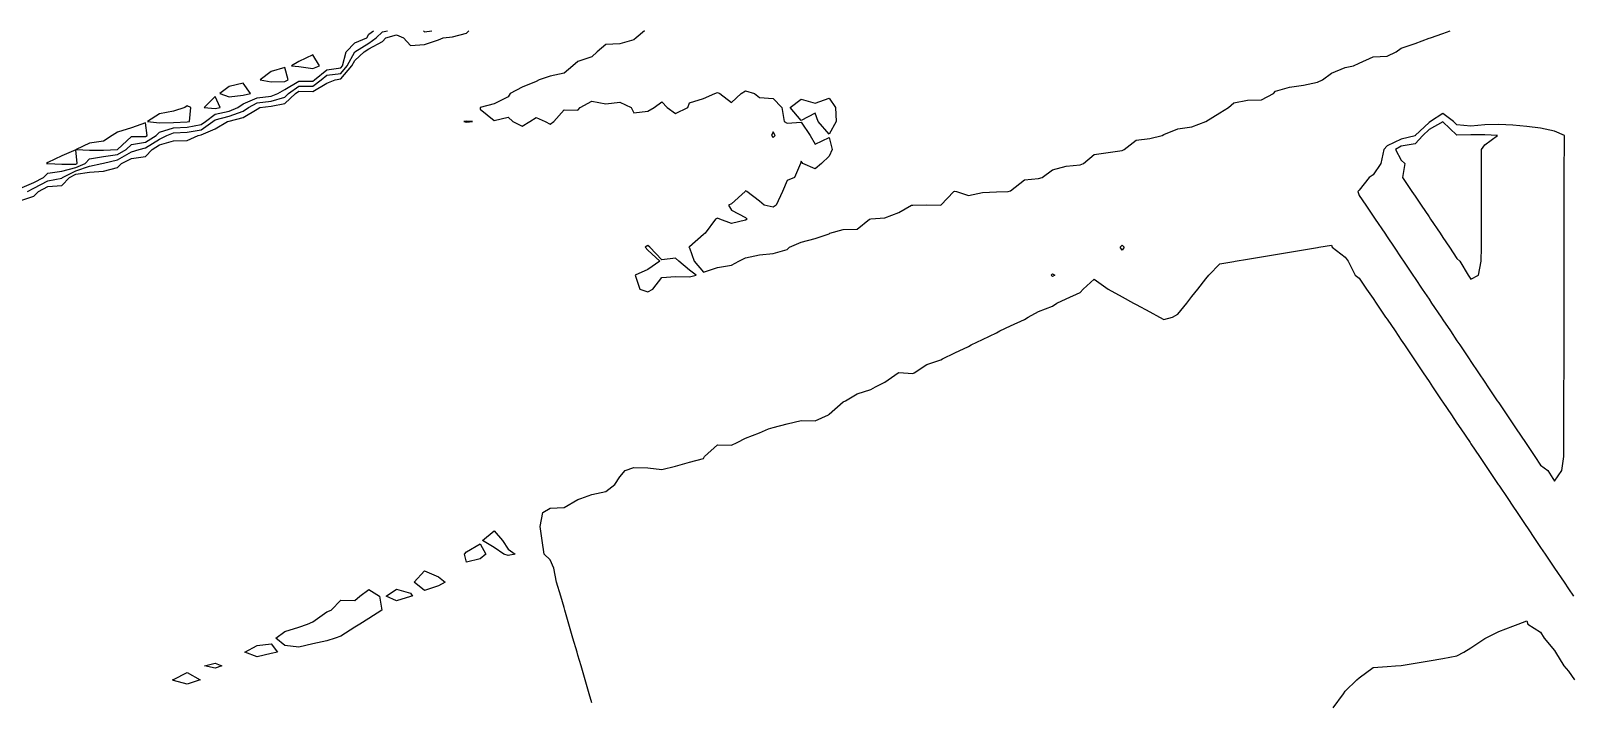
# Model space of a CAD drawing. Header units: metres. Extents: x 2681030 to 2681330, y 1246000 to 1246290.
# Drawn here: x 2681227.1 to 2681282.4, y 1246266 to 1246290 of the extents above; entities that cross this region are included whole.
import ezdxf

# ---------------------------------------------------------------- set-up
doc = ezdxf.new("R2010")
doc.units = ezdxf.units.M
doc.layers.add('BASIS_HOEHENLINIEN', color=8, linetype='Continuous')

msp = doc.modelspace()

# ---------------------------------------------------------------- linework, layer by layer
at = {"layer": 'BASIS_HOEHENLINIEN'}
for points, elevation in [([(2681226.75, 1246284.351), (2681227.25, 1246284.566), (2681227.593, 1246284.75), (2681227.75, 1246284.897), (2681228.25, 1246284.973), (2681228.75, 1246285.107), (2681229.088, 1246285.25), (2681229.25, 1246285.419), (2681229.75, 1246285.497), (2681230.25, 1246285.566), (2681230.553, 1246285.75), (2681230.75, 1246285.934), (2681231.25, 1246286.01), (2681231.633, 1246286.25), (2681231.75, 1246286.371), (2681232.25, 1246286.531), (2681232.75, 1246286.551), (2681233.25, 1246286.644), (2681233.401, 1246286.75), (2681233.75, 1246287.012), (2681234.25, 1246287.127), (2681234.557, 1246287.25), (2681234.75, 1246287.385), (2681235.25, 1246287.597), (2681235.75, 1246287.666), (2681235.99, 1246287.75), (2681236.25, 1246287.897), (2681236.75, 1246288.193), (2681237.25, 1246288.202), (2681237.311, 1246288.25), (2681237.75, 1246288.599), (2681238.25, 1246288.677), (2681238.311, 1246288.75), (2681238.443, 1246289.25), (2681238.75, 1246289.575), (2681239.182, 1246289.75), (2681239.25, 1246289.88), (2681239.423, 1246290)], 427), ([(2681226.75, 1246283.915), (2681227.25, 1246284.083), (2681227.413, 1246284.25), (2681227.75, 1246284.426), (2681228.25, 1246284.464), (2681228.524, 1246284.75), (2681228.75, 1246284.861), (2681229.25, 1246284.934), (2681229.75, 1246284.974), (2681230.25, 1246285.106), (2681230.388, 1246285.25), (2681230.75, 1246285.429), (2681231.25, 1246285.495), (2681231.487, 1246285.75), (2681231.75, 1246285.914), (2681232.25, 1246286.061), (2681232.75, 1246286.07), (2681233.135, 1246286.25), (2681233.25, 1246286.27), (2681233.75, 1246286.496), (2681234.189, 1246286.75), (2681234.25, 1246286.768), (2681234.75, 1246286.894), (2681235.25, 1246287.197), (2681235.352, 1246287.25), (2681235.75, 1246287.302), (2681236.25, 1246287.392), (2681236.626, 1246287.75), (2681236.75, 1246287.838), (2681237.25, 1246287.823), (2681237.75, 1246288.126), (2681238.044, 1246288.25), (2681238.25, 1246288.276), (2681238.645, 1246288.75), (2681238.75, 1246288.942), (2681239.082, 1246289.25), (2681239.25, 1246289.355), (2681239.75, 1246289.62), (2681239.868, 1246289.75), (2681240.25, 1246289.863), (2681240.5, 1246289.75), (2681240.75, 1246289.48), (2681241.25, 1246289.506), (2681241.75, 1246289.674), (2681241.924, 1246289.75), (2681242.25, 1246289.788), (2681242.75, 1246289.918), (2681242.833, 1246290)], 428), ([(2681227.028, 1246284.25), (2681227.25, 1246284.367), (2681227.75, 1246284.631), (2681228.25, 1246284.724), (2681228.274, 1246284.75), (2681228.75, 1246284.984), (2681229.25, 1246285.154), (2681229.683, 1246285.25), (2681229.75, 1246285.266), (2681230.25, 1246285.382), (2681230.75, 1246285.667), (2681231.026, 1246285.75), (2681231.25, 1246285.807), (2681231.75, 1246286.119), (2681232.018, 1246286.25), (2681232.25, 1246286.35), (2681232.75, 1246286.368), (2681233.25, 1246286.457), (2681233.669, 1246286.75), (2681233.75, 1246286.811), (2681234.25, 1246286.947), (2681234.75, 1246287.121), (2681234.94, 1246287.25), (2681235.25, 1246287.417), (2681235.75, 1246287.484), (2681236.25, 1246287.63), (2681236.376, 1246287.75), (2681236.75, 1246288.015), (2681237.25, 1246288.013), (2681237.552, 1246288.25), (2681237.75, 1246288.407), (2681238.25, 1246288.476), (2681238.478, 1246288.75), (2681238.75, 1246289.247), (2681238.753, 1246289.25), (2681239.25, 1246289.561), (2681239.513, 1246289.75), (2681239.75, 1246289.966), (2681239.925, 1246290)], 427.5), ([(2681241.216, 1246290), (2681241.25, 1246289.968), (2681241.517, 1246290)], 427.5), ([(2681249.131, 1246290), (2681248.84, 1246289.75), (2681248.75, 1246289.683), (2681248.25, 1246289.533), (2681247.75, 1246289.507), (2681247.441, 1246289.25), (2681247.25, 1246289.067), (2681246.75, 1246288.9), (2681246.565, 1246288.75), (2681246.25, 1246288.483), (2681245.75, 1246288.371), (2681245.365, 1246288.25), (2681245.25, 1246288.182), (2681244.75, 1246287.986), (2681244.325, 1246287.75), (2681244.25, 1246287.631), (2681243.75, 1246287.384), (2681243.25, 1246287.251), (2681243.247, 1246287.25), (2681243.25, 1246287.193), (2681243.75, 1246286.785), (2681244.25, 1246286.907), (2681244.416, 1246286.75), (2681244.75, 1246286.586), (2681245.028, 1246286.75), (2681245.25, 1246286.893), (2681245.574, 1246286.75), (2681245.75, 1246286.652), (2681245.885, 1246286.75), (2681246.25, 1246287.17), (2681246.75, 1246287.157), (2681246.826, 1246287.25), (2681247.25, 1246287.487), (2681247.75, 1246287.388), (2681248.25, 1246287.449), (2681248.661, 1246287.25), (2681248.75, 1246287.068), (2681249.25, 1246287.119), (2681249.482, 1246287.25), (2681249.75, 1246287.461), (2681249.941, 1246287.25), (2681250.25, 1246287.044), (2681250.682, 1246287.25), (2681250.75, 1246287.425), (2681251.25, 1246287.576), (2681251.655, 1246287.75), (2681251.75, 1246287.788), (2681251.832, 1246287.75), (2681252.25, 1246287.428), (2681252.597, 1246287.75), (2681252.75, 1246287.846), (2681253.075, 1246287.75), (2681253.25, 1246287.608), (2681253.75, 1246287.578), (2681254.055, 1246287.25), (2681254.136, 1246286.75), (2681254.25, 1246286.689), (2681254.75, 1246286.725), (2681255.069, 1246286.25), (2681255.25, 1246285.941), (2681255.75, 1246286.18), (2681255.862, 1246285.75), (2681255.75, 1246285.511), (2681255.473, 1246285.25), (2681255.25, 1246285.056), (2681254.805, 1246285.25), (2681254.75, 1246285.327), (2681254.724, 1246285.25), (2681254.504, 1246284.75), (2681254.25, 1246284.641), (2681254.082, 1246284.25), (2681253.847, 1246283.75), (2681253.75, 1246283.682), (2681253.424, 1246283.75), (2681253.25, 1246283.9), (2681252.798, 1246284.25), (2681252.75, 1246284.269), (2681252.743, 1246284.25), (2681252.25, 1246283.804), (2681252.146, 1246283.75), (2681252.25, 1246283.578), (2681252.75, 1246283.31), (2681252.812, 1246283.25), (2681252.75, 1246283.218), (2681252.25, 1246283.098), (2681251.831, 1246283.25), (2681251.75, 1246283.294), (2681251.674, 1246283.25), (2681251.307, 1246282.75), (2681251.25, 1246282.7), (2681250.75, 1246282.268), (2681250.728, 1246282.25), (2681250.75, 1246282.228), (2681250.911, 1246281.75), (2681251.25, 1246281.358), (2681251.75, 1246281.527), (2681252.25, 1246281.61), (2681252.52, 1246281.75), (2681252.75, 1246281.864), (2681253.25, 1246281.978), (2681253.75, 1246282.028), (2681254.25, 1246282.165), (2681254.336, 1246282.25), (2681254.75, 1246282.425), (2681255.25, 1246282.567), (2681255.75, 1246282.727), (2681255.779, 1246282.75), (2681256.25, 1246282.89), (2681256.75, 1246282.901), (2681257.202, 1246283.25), (2681257.25, 1246283.269), (2681257.75, 1246283.302), (2681258.25, 1246283.495), (2681258.698, 1246283.75), (2681258.75, 1246283.76), (2681259.25, 1246283.767), (2681259.75, 1246283.758), (2681260.224, 1246284.25), (2681260.25, 1246284.261), (2681260.312, 1246284.25), (2681260.75, 1246284.105), (2681261.25, 1246284.204), (2681261.75, 1246284.236), (2681262.166, 1246284.25), (2681262.25, 1246284.269), (2681262.75, 1246284.659), (2681263.25, 1246284.712), (2681263.391, 1246284.75), (2681263.75, 1246285.018), (2681264.25, 1246285.153), (2681264.75, 1246285.204), (2681264.862, 1246285.25), (2681265.25, 1246285.568), (2681265.75, 1246285.64), (2681266.25, 1246285.716), (2681266.321, 1246285.75), (2681266.75, 1246286.086), (2681267.25, 1246286.144), (2681267.687, 1246286.25), (2681267.75, 1246286.293), (2681268.25, 1246286.492), (2681268.75, 1246286.565), (2681269.25, 1246286.749), (2681269.252, 1246286.75), (2681269.75, 1246287.064), (2681270.062, 1246287.25), (2681270.25, 1246287.418), (2681270.75, 1246287.519), (2681271.25, 1246287.534), (2681271.675, 1246287.75), (2681271.75, 1246287.839), (2681272.25, 1246287.979), (2681272.75, 1246288.049), (2681273.25, 1246288.164), (2681273.429, 1246288.25), (2681273.75, 1246288.479), (2681274.25, 1246288.686), (2681274.548, 1246288.75), (2681274.75, 1246288.844), (2681275.25, 1246289.067), (2681275.75, 1246289.09), (2681276.076, 1246289.25), (2681276.25, 1246289.385), (2681276.75, 1246289.548), (2681277.25, 1246289.734), (2681277.306, 1246289.75), (2681277.75, 1246289.904), (2681278.007, 1246290)], 428), ([(2681237.25, 1246288.649), (2681237.484, 1246288.75), (2681237.25, 1246289.146), (2681236.75, 1246288.906), (2681236.482, 1246288.75), (2681236.75, 1246288.728), (2681237.25, 1246288.649)], 426.5), ([(2681236.25, 1246288.191), (2681236.364, 1246288.25), (2681236.25, 1246288.691), (2681235.75, 1246288.549), (2681235.355, 1246288.25), (2681235.75, 1246288.179), (2681236.25, 1246288.191)], 426.5), ([(2681234.75, 1246287.698), (2681235.015, 1246287.75), (2681234.75, 1246288.125), (2681234.25, 1246288.008), (2681233.918, 1246287.75), (2681234.25, 1246287.637), (2681234.75, 1246287.698)], 426.5), ([(2681232.75, 1246286.735), (2681232.829, 1246286.75), (2681232.872, 1246287.25), (2681232.75, 1246287.313), (2681232.657, 1246287.25), (2681232.25, 1246287.127), (2681231.75, 1246287.032), (2681231.318, 1246286.75), (2681231.75, 1246286.706), (2681232.25, 1246286.713), (2681232.75, 1246286.735)], 426.5), ([(2681233.75, 1246287.214), (2681233.931, 1246287.25), (2681233.75, 1246287.647), (2681233.356, 1246287.25), (2681233.75, 1246287.214)], 426.5), ([(2681255.998, 1246286.75), (2681255.75, 1246286.303), (2681255.361, 1246286.75), (2681255.25, 1246287.055), (2681254.75, 1246286.783), (2681254.354, 1246287.25), (2681254.75, 1246287.549), (2681255.25, 1246287.415), (2681255.75, 1246287.592), (2681255.977, 1246287.25), (2681255.998, 1246286.75)], 428), ([(2681230.25, 1246285.75), (2681230.251, 1246285.75), (2681230.75, 1246286.216), (2681231.25, 1246286.212), (2681231.31, 1246286.25), (2681231.25, 1246286.7), (2681230.75, 1246286.525), (2681230.25, 1246286.365), (2681230.058, 1246286.25), (2681229.75, 1246286.043), (2681229.25, 1246285.976), (2681228.771, 1246285.75), (2681229.25, 1246285.72), (2681229.75, 1246285.729), (2681230.25, 1246285.75)], 426.5), ([(2681242.75, 1246286.728), (2681242.965, 1246286.75), (2681242.75, 1246286.767), (2681242.658, 1246286.75), (2681242.75, 1246286.728)], 428), ([(2681281.75, 1246273.866), (2681282.007, 1246274.25), (2681282.082, 1246274.75), (2681282.083, 1246275.25), (2681282.084, 1246275.75), (2681282.085, 1246276.25), (2681282.085, 1246276.75), (2681282.086, 1246277.25), (2681282.087, 1246277.75), (2681282.088, 1246278.25), (2681282.088, 1246278.75), (2681282.089, 1246279.25), (2681282.09, 1246279.75), (2681282.091, 1246280.25), (2681282.091, 1246280.75), (2681282.092, 1246281.25), (2681282.093, 1246281.75), (2681282.094, 1246282.25), (2681282.095, 1246282.75), (2681282.095, 1246283.25), (2681282.096, 1246283.75), (2681282.097, 1246284.25), (2681282.098, 1246284.75), (2681282.098, 1246285.25), (2681282.099, 1246285.75), (2681282.1, 1246286.25), (2681281.75, 1246286.402), (2681281.25, 1246286.508), (2681280.75, 1246286.575), (2681280.25, 1246286.619), (2681279.75, 1246286.645), (2681279.25, 1246286.639), (2681278.75, 1246286.58), (2681278.25, 1246286.631), (2681278.125, 1246286.75), (2681277.75, 1246287.038), (2681277.306, 1246286.75), (2681277.25, 1246286.719), (2681276.758, 1246286.25), (2681276.75, 1246286.241), (2681276.25, 1246286.123), (2681275.75, 1246285.88), (2681275.626, 1246285.75), (2681275.526, 1246285.25), (2681275.25, 1246284.844), (2681275.11, 1246284.75), (2681274.75, 1246284.293), (2681274.693, 1246284.25), (2681274.75, 1246284.102), (2681274.987, 1246283.75), (2681275.25, 1246283.359), (2681275.323, 1246283.25), (2681275.66, 1246282.75), (2681275.75, 1246282.616), (2681275.996, 1246282.25), (2681276.25, 1246281.873), (2681276.333, 1246281.75), (2681276.669, 1246281.25), (2681276.75, 1246281.13), (2681277.006, 1246280.75), (2681277.25, 1246280.387), (2681277.342, 1246280.25), (2681277.679, 1246279.75), (2681277.75, 1246279.644), (2681278.015, 1246279.25), (2681278.25, 1246278.901), (2681278.351, 1246278.75), (2681278.688, 1246278.25), (2681278.75, 1246278.158), (2681279.024, 1246277.75), (2681279.25, 1246277.415), (2681279.361, 1246277.25), (2681279.697, 1246276.75), (2681279.75, 1246276.672), (2681280.034, 1246276.25), (2681280.25, 1246275.929), (2681280.37, 1246275.75), (2681280.707, 1246275.25), (2681280.75, 1246275.186), (2681281.043, 1246274.75), (2681281.25, 1246274.443), (2681281.51, 1246274.25), (2681281.75, 1246273.866)], 428), ([(2681278.75, 1246281.106), (2681279.017, 1246281.25), (2681279.124, 1246281.75), (2681279.125, 1246282.25), (2681279.126, 1246282.75), (2681279.127, 1246283.25), (2681279.127, 1246283.75), (2681279.128, 1246284.25), (2681279.129, 1246284.75), (2681279.13, 1246285.25), (2681279.131, 1246285.75), (2681279.25, 1246285.92), (2681279.708, 1246286.25), (2681279.25, 1246286.278), (2681278.75, 1246286.275), (2681278.25, 1246286.266), (2681277.75, 1246286.735), (2681277.25, 1246286.462), (2681277.027, 1246286.25), (2681276.75, 1246285.95), (2681276.25, 1246285.875), (2681276.046, 1246285.75), (2681276.25, 1246285.363), (2681276.385, 1246285.25), (2681276.298, 1246284.75), (2681276.634, 1246284.25), (2681276.75, 1246284.078), (2681276.971, 1246283.75), (2681277.25, 1246283.335), (2681277.307, 1246283.25), (2681277.644, 1246282.75), (2681277.75, 1246282.592), (2681277.98, 1246282.25), (2681278.25, 1246281.849), (2681278.355, 1246281.75), (2681278.653, 1246281.25), (2681278.75, 1246281.106)], 427.5), ([(2681253.75, 1246286.175), (2681253.822, 1246286.25), (2681253.75, 1246286.382), (2681253.687, 1246286.25), (2681253.75, 1246286.175)], 428), ([(2681228.75, 1246285.229), (2681228.799, 1246285.25), (2681228.75, 1246285.737), (2681228.25, 1246285.52), (2681227.75, 1246285.28), (2681227.699, 1246285.25), (2681227.75, 1246285.247), (2681228.25, 1246285.22), (2681228.75, 1246285.229)], 426.5), ([(2681247.25, 1246265.928), (2681247.156, 1246266.25), (2681247.01, 1246266.75), (2681246.863, 1246267.25), (2681246.75, 1246267.637), (2681246.717, 1246267.75), (2681246.571, 1246268.25), (2681246.424, 1246268.75), (2681246.278, 1246269.25), (2681246.25, 1246269.347), (2681246.132, 1246269.75), (2681245.986, 1246270.25), (2681245.882, 1246270.75), (2681245.75, 1246271.056), (2681245.534, 1246271.25), (2681245.469, 1246271.75), (2681245.392, 1246272.25), (2681245.485, 1246272.75), (2681245.75, 1246272.898), (2681246.25, 1246272.927), (2681246.75, 1246273.211), (2681246.849, 1246273.25), (2681247.25, 1246273.393), (2681247.75, 1246273.495), (2681248.072, 1246273.75), (2681248.25, 1246274.025), (2681248.443, 1246274.25), (2681248.75, 1246274.365), (2681249.25, 1246274.349), (2681249.75, 1246274.288), (2681250.25, 1246274.404), (2681250.75, 1246274.552), (2681251.25, 1246274.686), (2681251.287, 1246274.75), (2681251.75, 1246275.171), (2681252.25, 1246275.165), (2681252.458, 1246275.25), (2681252.75, 1246275.414), (2681253.25, 1246275.603), (2681253.577, 1246275.75), (2681253.75, 1246275.788), (2681254.25, 1246275.923), (2681254.75, 1246276.045), (2681255.25, 1246276.029), (2681255.727, 1246276.25), (2681255.75, 1246276.265), (2681256.25, 1246276.712), (2681256.333, 1246276.75), (2681256.75, 1246276.996), (2681257.25, 1246277.158), (2681257.41, 1246277.25), (2681257.75, 1246277.421), (2681258.226, 1246277.75), (2681258.25, 1246277.764), (2681258.418, 1246277.75), (2681258.75, 1246277.726), (2681258.795, 1246277.75), (2681259.25, 1246278.053), (2681259.75, 1246278.212), (2681259.817, 1246278.25), (2681260.25, 1246278.461), (2681260.75, 1246278.696), (2681260.84, 1246278.75), (2681261.25, 1246278.95), (2681261.75, 1246279.179), (2681261.863, 1246279.25), (2681262.25, 1246279.439), (2681262.75, 1246279.659), (2681262.886, 1246279.75), (2681263.25, 1246279.947), (2681263.75, 1246280.137), (2681263.909, 1246280.25), (2681264.25, 1246280.4), (2681264.75, 1246280.628), (2681264.851, 1246280.75), (2681265.25, 1246281.105), (2681265.747, 1246280.75), (2681265.75, 1246280.743), (2681266.25, 1246280.473), (2681266.663, 1246280.25), (2681266.75, 1246280.203), (2681267.25, 1246279.933), (2681267.588, 1246279.75), (2681267.75, 1246279.662), (2681268.051, 1246279.75), (2681268.25, 1246279.851), (2681268.565, 1246280.25), (2681268.75, 1246280.484), (2681268.96, 1246280.75), (2681269.25, 1246281.117), (2681269.355, 1246281.25), (2681269.75, 1246281.649), (2681270.25, 1246281.741), (2681270.307, 1246281.75), (2681270.75, 1246281.824), (2681271.25, 1246281.907), (2681271.75, 1246281.99), (2681272.25, 1246282.073), (2681272.75, 1246282.156), (2681273.25, 1246282.239), (2681273.302, 1246282.25), (2681273.75, 1246282.323), (2681273.775, 1246282.25), (2681274.25, 1246281.897), (2681274.349, 1246281.75), (2681274.607, 1246281.25), (2681274.75, 1246281.146), (2681275.009, 1246280.75), (2681275.25, 1246280.411), (2681275.358, 1246280.25), (2681275.688, 1246279.75), (2681275.75, 1246279.668), (2681276.031, 1246279.25), (2681276.25, 1246278.925), (2681276.368, 1246278.75), (2681276.704, 1246278.25), (2681276.75, 1246278.182), (2681277.041, 1246277.75), (2681277.25, 1246277.439), (2681277.377, 1246277.25), (2681277.713, 1246276.75), (2681277.75, 1246276.696), (2681278.05, 1246276.25), (2681278.25, 1246275.953), (2681278.386, 1246275.75), (2681278.723, 1246275.25), (2681278.75, 1246275.21), (2681279.059, 1246274.75), (2681279.25, 1246274.466), (2681279.396, 1246274.25), (2681279.732, 1246273.75), (2681279.75, 1246273.723), (2681280.069, 1246273.25), (2681280.25, 1246272.98), (2681280.405, 1246272.75), (2681280.741, 1246272.25), (2681280.75, 1246272.237), (2681281.078, 1246271.75), (2681281.25, 1246271.494), (2681281.414, 1246271.25), (2681281.75, 1246270.751), (2681281.751, 1246270.75), (2681282.087, 1246270.25), (2681282.25, 1246270.008), (2681282.424, 1246269.75)], 428.5), ([(2681249.25, 1246280.651), (2681249.43, 1246280.75), (2681249.75, 1246281.162), (2681250.25, 1246281.195), (2681250.75, 1246281.192), (2681250.99, 1246281.25), (2681250.75, 1246281.424), (2681250.36, 1246281.75), (2681250.25, 1246281.859), (2681249.75, 1246281.798), (2681249.322, 1246282.25), (2681249.25, 1246282.307), (2681249.159, 1246282.25), (2681249.25, 1246282.146), (2681249.68, 1246281.75), (2681249.25, 1246281.446), (2681248.805, 1246281.25), (2681248.967, 1246280.75), (2681249.25, 1246280.651)], 428), ([(2681266.327, 1246282.25), (2681266.25, 1246282.148), (2681266.18, 1246282.25), (2681266.25, 1246282.328), (2681266.327, 1246282.25)], 428.5), ([(2681263.844, 1246281.25), (2681263.75, 1246281.202), (2681263.713, 1246281.25), (2681263.75, 1246281.301), (2681263.844, 1246281.25)], 428.5), ([(2681244.496, 1246271.25), (2681244.25, 1246271.212), (2681244.094, 1246271.25), (2681243.75, 1246271.491), (2681243.334, 1246271.75), (2681243.75, 1246272.095), (2681244.04, 1246271.75), (2681244.25, 1246271.434), (2681244.496, 1246271.25)], 428.5), ([(2681243.45, 1246271.25), (2681243.25, 1246271.093), (2681242.75, 1246270.966), (2681242.689, 1246271.25), (2681242.75, 1246271.333), (2681243.25, 1246271.627), (2681243.45, 1246271.25)], 428.5), ([(2681241.988, 1246270.25), (2681241.75, 1246270.121), (2681241.25, 1246269.955), (2681240.883, 1246270.25), (2681241.25, 1246270.656), (2681241.75, 1246270.438), (2681241.988, 1246270.25)], 428.5), ([(2681238.044, 1246268.25), (2681237.75, 1246268.152), (2681237.25, 1246268.038), (2681236.75, 1246267.924), (2681236.25, 1246267.982), (2681235.923, 1246268.25), (2681236.25, 1246268.486), (2681236.75, 1246268.642), (2681237.057, 1246268.75), (2681237.25, 1246268.827), (2681237.75, 1246269.187), (2681237.907, 1246269.25), (2681238.25, 1246269.604), (2681238.75, 1246269.593), (2681238.93, 1246269.75), (2681239.25, 1246269.984), (2681239.636, 1246269.75), (2681239.723, 1246269.25), (2681239.25, 1246268.952), (2681238.929, 1246268.75), (2681238.75, 1246268.637), (2681238.25, 1246268.322), (2681238.044, 1246268.25)], 428.5), ([(2681240.817, 1246269.75), (2681240.75, 1246269.735), (2681240.25, 1246269.582), (2681239.879, 1246269.75), (2681240.25, 1246269.999), (2681240.75, 1246269.864), (2681240.817, 1246269.75)], 428.5), ([(2681273.811, 1246265.75), (2681274.182, 1246266.25), (2681274.25, 1246266.343), (2681274.657, 1246266.75), (2681274.75, 1246266.83), (2681275.25, 1246267.192), (2681275.75, 1246267.231), (2681276.047, 1246267.25), (2681276.25, 1246267.264), (2681276.75, 1246267.347), (2681277.25, 1246267.431), (2681277.75, 1246267.514), (2681278.25, 1246267.613), (2681278.499, 1246267.75), (2681278.75, 1246267.898), (2681279.25, 1246268.235), (2681279.278, 1246268.25), (2681279.75, 1246268.487), (2681280.25, 1246268.675), (2681280.448, 1246268.75), (2681280.75, 1246268.864), (2681280.796, 1246268.75), (2681281.25, 1246268.459), (2681281.374, 1246268.25), (2681281.75, 1246267.803), (2681281.786, 1246267.75), (2681282.078, 1246267.25), (2681282.25, 1246267.06), (2681282.459, 1246266.75)], 429), ([(2681235.985, 1246267.75), (2681235.75, 1246267.696), (2681235.25, 1246267.582), (2681234.81, 1246267.75), (2681235.25, 1246267.979), (2681235.75, 1246268.046), (2681235.985, 1246267.75)], 428.5), ([(2681233.985, 1246267.25), (2681233.75, 1246267.171), (2681233.36, 1246267.25), (2681233.75, 1246267.349), (2681233.985, 1246267.25)], 428.5), ([(2681233.209, 1246266.75), (2681232.75, 1246266.595), (2681232.25, 1246266.732), (2681232.221, 1246266.75), (2681232.25, 1246266.766), (2681232.75, 1246267.012), (2681233.209, 1246266.75)], 428.5)]:
    msp.add_lwpolyline(points, dxfattribs=dict(at, elevation=elevation))

doc.saveas('drawing.dxf')
